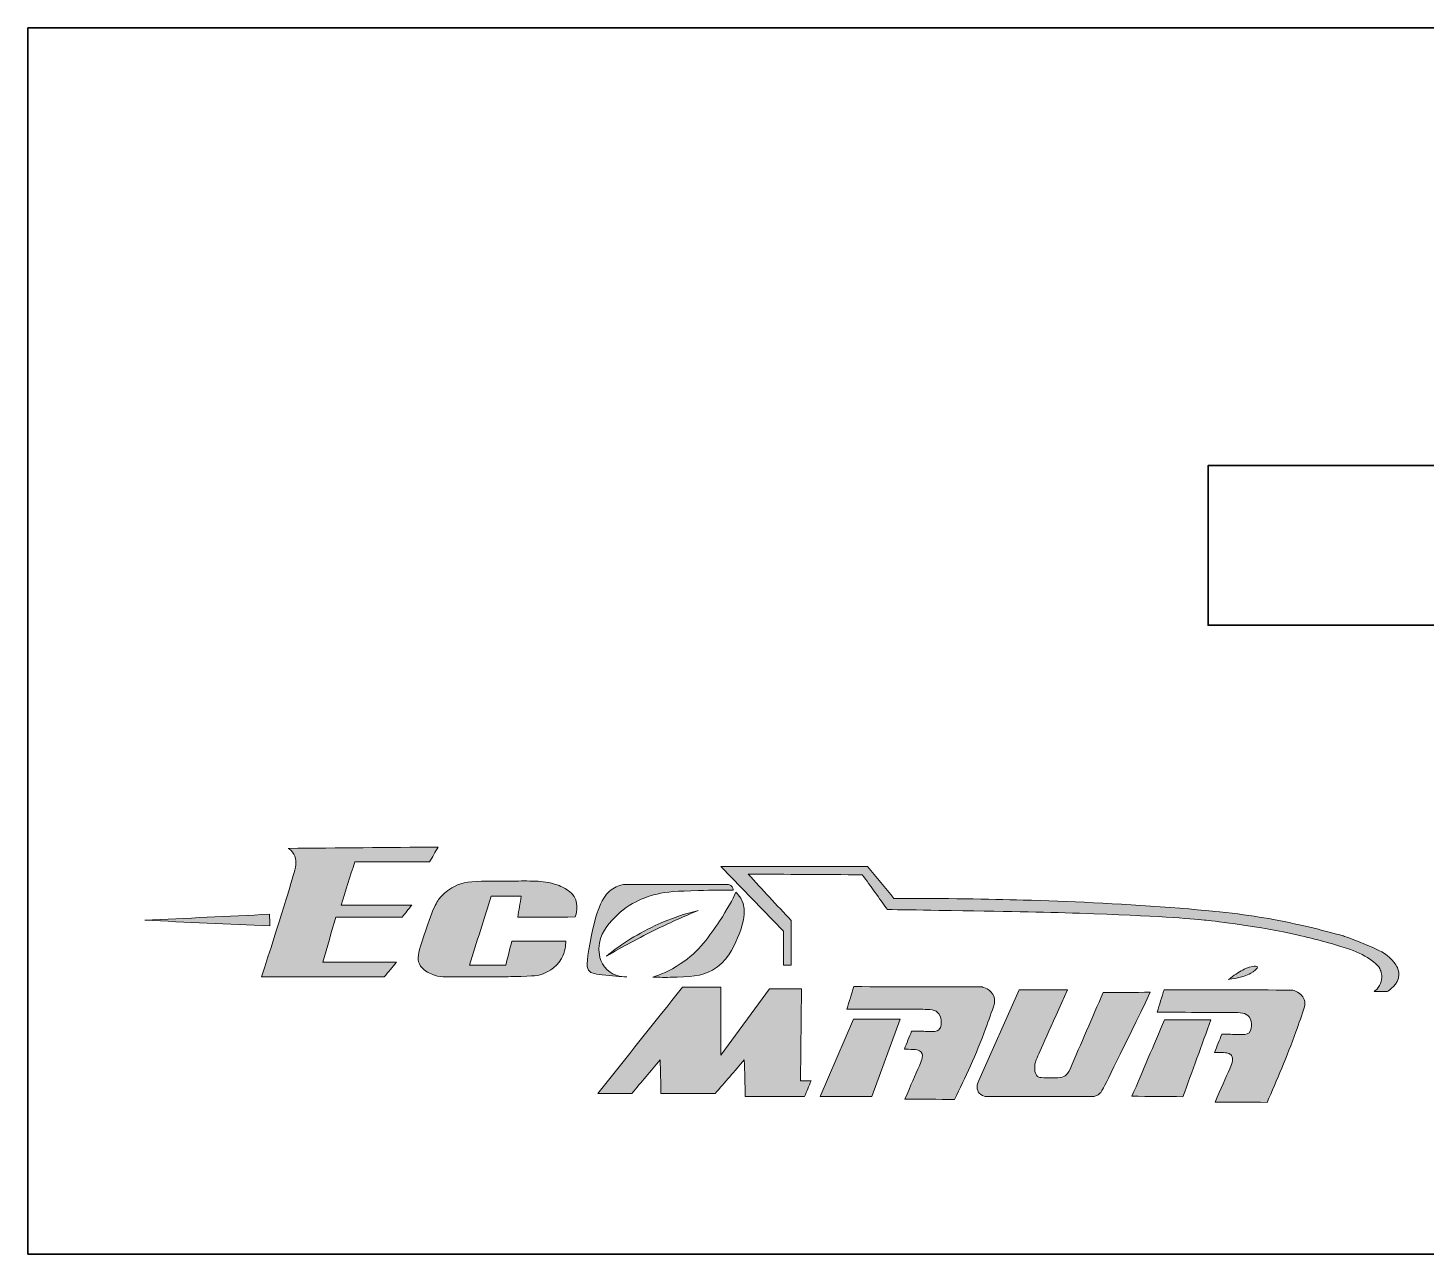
# Model space of a CAD drawing. Header units: centimetres. Extents: x 4.4 to 35.6, y -27.8 to -2.2.
# Drawn here: x 4.36 to 9.62, y -17.34 to -12.73 of the extents above; entities that cross this region are included whole.
import ezdxf

# ---------------------------------------------------------------- set-up
doc = ezdxf.new("R2010")
doc.units = ezdxf.units.CM
doc.header["$MEASUREMENT"] = 0
doc.layers.add('Camada 1', color=7, linetype='Continuous', lineweight=0)

msp = doc.modelspace()

# ---------------------------------------------------------------- hatches: boundary and pattern name
at = {"layer": 'Camada 1', "true_color": 0x1a1413, "transparency": 33554687}
h = msp.add_hatch(color=250, dxfattribs=at)
h.dxf.hatch_style = 2
edge = h.paths.add_edge_path()
edge.add_spline(control_points=[(5.3376, -15.8114), (5.3434, -15.815), (5.3522, -15.8217), (5.3585, -15.8327), (5.3711, -15.8548), (5.3651, -15.8803), (5.3618, -15.8932), (5.3512, -15.934), (5.3044, -16.0872), (5.2367, -16.2946), (5.3904, -16.2947), (5.5441, -16.2948), (5.6979, -16.2948), (5.7134, -16.2763), (5.7289, -16.2578), (5.7445, -16.2393), (5.6522, -16.2392), (5.5599, -16.2391), (5.4676, -16.239), (5.4838, -16.1826), (5.4999, -16.1261), (5.5161, -16.0697), (5.5991, -16.0699), (5.6822, -16.0701), (5.7652, -16.0704), (5.7775, -16.0551), (5.7897, -16.0399), (5.8019, -16.0247), (5.7132, -16.0249), (5.6245, -16.0251), (5.5357, -16.0252), (5.5529, -15.9709), (5.5701, -15.9167), (5.5872, -15.8624), (5.6811, -15.8624), (5.7749, -15.8624), (5.8687, -15.8624), (5.8794, -15.8437), (5.89, -15.825), (5.9006, -15.8063), (5.713, -15.808), (5.5253, -15.8097), (5.3376, -15.8114)], knot_values=[0, 0, 0, 0, 1, 1, 1, 2, 2, 2, 3, 3, 3, 4, 4, 4, 5, 5, 5, 6, 6, 6, 7, 7, 7, 8, 8, 8, 9, 9, 9, 10, 10, 10, 11, 11, 11, 12, 12, 12, 13, 13, 13, 14, 14, 14, 14], degree=3, periodic=0)
h = msp.add_hatch(color=250, dxfattribs=at)
h.dxf.hatch_style = 2
edge = h.paths.add_edge_path()
edge.add_spline(control_points=[(7.2282, -16.0827), (7.2282, -16.1388), (7.2282, -16.1948), (7.2282, -16.2509), (7.2282, -16.2509), (7.1998, -16.2509), (7.1998, -16.2509), (7.1998, -16.2509), (7.1998, -16.1232), (7.1998, -16.1232), (7.1998, -16.1232), (6.9634, -15.8792), (6.9634, -15.8792), (6.9634, -15.8792), (7.5159, -15.8792), (7.5159, -15.8792), (7.5489, -15.9195), (7.5819, -15.9597), (7.615, -16), (7.8085, -15.9991), (7.9732, -16.0021), (8.1001, -16.0056), (8.2713, -16.0104), (8.4523, -16.0185), (8.6538, -16.0338), (8.8519, -16.0487), (8.9468, -16.0613), (9.0419, -16.0789), (9.1508, -16.0992), (9.2404, -16.1224), (9.3033, -16.1403), (9.3033, -16.1403), (9.3336, -16.1485), (9.4159, -16.1847), (9.4474, -16.1985), (9.4746, -16.2117), (9.4955, -16.2404), (9.5035, -16.2514), (9.5139, -16.2661), (9.5137, -16.2858), (9.5132, -16.324), (9.4735, -16.3475), (9.4693, -16.3499), (9.4529, -16.3499), (9.4364, -16.3498), (9.42, -16.3498), (9.4254, -16.3461), (9.4343, -16.3388), (9.4409, -16.3268), (9.4518, -16.3069), (9.4498, -16.2856), (9.4454, -16.2722), (9.4417, -16.2605), (9.433, -16.2451), (9.3954, -16.2222), (9.3688, -16.2059), (9.3437, -16.1956), (9.2943, -16.1801), (9.2519, -16.1669), (9.2157, -16.1573), (9.184, -16.1494), (9.173, -16.1467), (9.1271, -16.1354), (9.0783, -16.1256), (8.9336, -16.0963), (8.7827, -16.0812), (8.7827, -16.0812), (8.7282, -16.0758), (8.6079, -16.0648), (8.3128, -16.0555), (8.1675, -16.0508), (8.0393, -16.0487), (7.783, -16.0444), (7.7028, -16.043), (7.6363, -16.042), (7.5905, -16.0413), (7.559, -15.9978), (7.5274, -15.9543), (7.4959, -15.9107), (7.3526, -15.9098), (7.2094, -15.909), (7.0662, -15.9081), (7.1202, -15.9663), (7.1742, -16.0245), (7.2282, -16.0827)], knot_values=[0, 0, 0, 0, 1, 1, 1, 2, 2, 2, 3, 3, 3, 4, 4, 4, 5, 5, 5, 6, 6, 6, 7, 7, 7, 8, 8, 8, 9, 9, 9, 10, 10, 10, 11, 11, 11, 12, 12, 12, 13, 13, 13, 14, 14, 14, 15, 15, 15, 16, 16, 16, 17, 17, 17, 18, 18, 18, 19, 19, 19, 20, 20, 20, 21, 21, 21, 22, 22, 22, 23, 23, 23, 24, 24, 24, 25, 25, 25, 26, 26, 26, 27, 27, 27, 28, 28, 28, 28], degree=3, periodic=0)
h = msp.add_hatch(color=250, dxfattribs=at)
h.dxf.hatch_style = 2
edge = h.paths.add_edge_path()
edge.add_spline(control_points=[(6.2, -16.0702), (6.2721, -16.07), (6.3441, -16.0697), (6.4161, -16.0694), (6.4186, -16.0627), (6.432, -16.0245), (6.4124, -15.9929), (6.4004, -15.9736), (6.3799, -15.963), (6.3682, -15.9569), (6.3615, -15.9534), (6.3528, -15.9496), (6.3384, -15.9454), (6.3082, -15.9367), (6.2825, -15.9352), (6.2584, -15.9345), (6.2231, -15.9333), (6.2073, -15.9343), (6.1631, -15.9346), (6.1042, -15.9351), (6.1122, -15.9335), (6.0847, -15.9344), (6.025, -15.9365), (5.9945, -15.9378), (5.9619, -15.9544), (5.937, -15.967), (5.9216, -15.9828), (5.9116, -15.9932), (5.8953, -16.0104), (5.8823, -16.0295), (5.8398, -16.1641), (5.8262, -16.2069), (5.8211, -16.2255), (5.8303, -16.2454), (5.8414, -16.2696), (5.8664, -16.2802), (5.8805, -16.2861), (5.9052, -16.2966), (5.9215, -16.2952), (5.9927, -16.2946), (6.0245, -16.2943), (6.0562, -16.2945), (6.0879, -16.2943), (6.1374, -16.294), (6.1548, -16.2941), (6.1857, -16.2935), (6.2674, -16.2919), (6.2781, -16.2892), (6.2886, -16.2854), (6.3041, -16.2797), (6.3424, -16.2651), (6.3647, -16.2253), (6.3793, -16.1994), (6.3807, -16.1741), (6.3805, -16.1608), (6.313, -16.1608), (6.2456, -16.1608), (6.1781, -16.1608), (6.1704, -16.1907), (6.1627, -16.2206), (6.155, -16.2506), (6.1095, -16.2504), (6.064, -16.2502), (6.0186, -16.25), (6.046, -16.1636), (6.0734, -16.0772), (6.1008, -15.9908), (6.1384, -15.9909), (6.1759, -15.991), (6.2135, -15.991), (6.209, -16.0174), (6.2045, -16.0438), (6.2, -16.0702)], knot_values=[0, 0, 0, 0, 1, 1, 1, 2, 2, 2, 3, 3, 3, 4, 4, 4, 5, 5, 5, 6, 6, 6, 7, 7, 7, 8, 8, 8, 9, 9, 9, 10, 10, 10, 11, 11, 11, 12, 12, 12, 13, 13, 13, 14, 14, 14, 15, 15, 15, 16, 16, 16, 17, 17, 17, 18, 18, 18, 19, 19, 19, 20, 20, 20, 21, 21, 21, 22, 22, 22, 23, 23, 23, 24, 24, 24, 24], degree=3, periodic=0)
h = msp.add_hatch(color=250, dxfattribs=at)
h.dxf.hatch_style = 2
edge = h.paths.add_edge_path()
edge.add_spline(control_points=[(6.6107, -16.2946), (6.6024, -16.2949), (6.5654, -16.2955), (6.5363, -16.2682), (6.5054, -16.2393), (6.5054, -16.1999), (6.5055, -16.1875), (6.5057, -16.1341), (6.5407, -16.0967), (6.5627, -16.0732), (6.6211, -16.0106), (6.6932, -15.9911), (6.7247, -15.983), (6.7598, -15.974), (6.7994, -15.9726), (6.8787, -15.9698), (6.933, -15.9679), (6.9783, -15.9679), (7.0103, -15.9683), (7.0102, -15.967), (7.0096, -15.9569), (7.0011, -15.9507), (6.9954, -15.9466), (6.9894, -15.9466), (6.9873, -15.9467), (6.8575, -15.9468), (6.7277, -15.9469), (6.5979, -15.9471), (6.5858, -15.9495), (6.5682, -15.9548), (6.5509, -15.9676), (6.5355, -15.979), (6.5224, -15.995), (6.506, -16.0345), (6.4964, -16.0578), (6.4873, -16.0849), (6.4725, -16.1648), (6.4576, -16.2448), (6.4584, -16.2622), (6.4699, -16.2737), (6.4763, -16.28), (6.4839, -16.2826), (6.518, -16.2869), (6.5545, -16.2915), (6.586, -16.2936), (6.6107, -16.2946)], knot_values=[0, 0, 0, 0, 1, 1, 1, 2, 2, 2, 3, 3, 3, 4, 4, 4, 5, 5, 5, 6, 6, 6, 7, 7, 7, 8, 8, 8, 9, 9, 9, 10, 10, 10, 11, 11, 11, 12, 12, 12, 13, 13, 13, 14, 14, 14, 15, 15, 15, 15], degree=3, periodic=0)
h = msp.add_hatch(color=250, dxfattribs=at)
h.dxf.hatch_style = 2
edge = h.paths.add_edge_path()
edge.add_spline(control_points=[(7.0207, -15.9766), (7.0084, -16.0025), (6.9885, -16.0409), (6.9593, -16.0846), (6.9224, -16.1398), (6.8828, -16.1988), (6.8115, -16.2461), (6.771, -16.2729), (6.7332, -16.2873), (6.7085, -16.2951), (6.7238, -16.296), (6.746, -16.2968), (6.7729, -16.2961), (6.8484, -16.2939), (6.8909, -16.2927), (6.932, -16.2699), (6.9874, -16.2392), (7.0102, -16.1859), (7.0264, -16.1483), (7.0409, -16.1143), (7.0686, -16.0497), (7.0391, -15.9992), (7.0329, -15.9886), (7.0258, -15.9812), (7.0207, -15.9766)], knot_values=[0, 0, 0, 0, 1, 1, 1, 2, 2, 2, 3, 3, 3, 4, 4, 4, 5, 5, 5, 6, 6, 6, 7, 7, 7, 8, 8, 8, 8], degree=3, periodic=0)
h = msp.add_hatch(color=250, dxfattribs=at)
h.dxf.hatch_style = 2
edge = h.paths.add_edge_path()
edge.add_spline(control_points=[(5.2672, -16.0592), (5.2674, -16.0739), (5.2676, -16.0886), (5.2678, -16.1032), (5.111, -16.096), (4.9543, -16.0888), (4.7976, -16.0816), (4.9541, -16.0741), (5.1107, -16.0667), (5.2672, -16.0592)], knot_values=[0, 0, 0, 0, 1, 1, 1, 2, 2, 2, 3, 3, 3, 3], degree=3, periodic=0)
h = msp.add_hatch(color=250, dxfattribs=at)
h.dxf.hatch_style = 2
edge = h.paths.add_edge_path()
edge.add_spline(control_points=[(6.8786, -16.0448), (6.8292, -16.0654), (6.7779, -16.0884), (6.7251, -16.1142), (6.6563, -16.1478), (6.5926, -16.1823), (6.5341, -16.2165), (6.5785, -16.1803), (6.6393, -16.138), (6.7172, -16.1017), (6.7768, -16.0739), (6.8321, -16.0563), (6.8786, -16.0448)], knot_values=[0, 0, 0, 0, 1, 1, 1, 2, 2, 2, 3, 3, 3, 4, 4, 4, 4], degree=3, periodic=0)
h = msp.add_hatch(color=250, dxfattribs=at)
h.dxf.hatch_style = 2
edge = h.paths.add_edge_path()
edge.add_spline(control_points=[(8.8721, -16.3046), (8.8932, -16.289), (8.9117, -16.2773), (8.9261, -16.2688), (8.9317, -16.2655), (8.9453, -16.2577), (8.9642, -16.2553), (8.9699, -16.2546), (8.9808, -16.2532), (8.9824, -16.2569), (8.9845, -16.2618), (8.9687, -16.274), (8.9565, -16.2811), (8.9402, -16.2905), (8.9251, -16.294), (8.9028, -16.2989), (8.89, -16.3017), (8.8794, -16.3035), (8.8721, -16.3046)], knot_values=[0, 0, 0, 0, 1, 1, 1, 2, 2, 2, 3, 3, 3, 4, 4, 4, 5, 5, 5, 6, 6, 6, 6], degree=3, periodic=0)
h = msp.add_hatch(color=250, dxfattribs=at)
h.dxf.hatch_style = 2
edge = h.paths.add_edge_path()
edge.add_spline(control_points=[(6.5019, -16.733), (6.5445, -16.7329), (6.5871, -16.7327), (6.6296, -16.7326), (6.665, -16.6905), (6.7004, -16.6485), (6.7358, -16.6064), (6.7368, -16.6489), (6.7378, -16.6913), (6.7388, -16.7337), (6.8066, -16.7337), (6.8744, -16.7337), (6.9422, -16.7337), (6.9789, -16.6913), (7.0155, -16.6489), (7.0522, -16.6064), (7.0534, -16.6523), (7.0547, -16.6981), (7.0559, -16.744), (7.1302, -16.744), (7.2045, -16.744), (7.2787, -16.744), (7.2869, -16.7246), (7.2951, -16.7053), (7.3034, -16.686), (7.3034, -16.686), (7.2639, -16.686), (7.2639, -16.686), (7.2639, -16.686), (7.267, -16.3389), (7.267, -16.3389), (7.267, -16.3389), (7.1472, -16.3389), (7.1472, -16.3389), (7.1472, -16.3389), (6.9634, -16.589), (6.9634, -16.589), (6.9634, -16.589), (6.9634, -16.3328), (6.9634, -16.3328), (6.9634, -16.3328), (6.8198, -16.3328), (6.8198, -16.3328), (6.7139, -16.4662), (6.6079, -16.5996), (6.5019, -16.733)], knot_values=[0, 0, 0, 0, 1, 1, 1, 2, 2, 2, 3, 3, 3, 4, 4, 4, 5, 5, 5, 6, 6, 6, 7, 7, 7, 8, 8, 8, 9, 9, 9, 10, 10, 10, 11, 11, 11, 12, 12, 12, 13, 13, 13, 14, 14, 14, 15, 15, 15, 15], degree=3, periodic=0)
h = msp.add_hatch(color=250, dxfattribs=at)
h.dxf.hatch_style = 2
edge = h.paths.add_edge_path()
edge.add_spline(control_points=[(7.6811, -16.4984), (7.6721, -16.5212), (7.663, -16.5439), (7.6539, -16.5666), (7.6572, -16.5667), (7.6662, -16.5669), (7.6789, -16.5672), (7.692, -16.5675), (7.6986, -16.5677), (7.7056, -16.5706), (7.7082, -16.5717), (7.7141, -16.5741), (7.7175, -16.578), (7.7286, -16.5905), (7.715, -16.6197), (7.7107, -16.6292), (7.6955, -16.6623), (7.6778, -16.7034), (7.6561, -16.7542), (7.7183, -16.7546), (7.7804, -16.755), (7.8426, -16.7553), (7.8836, -16.6751), (7.9235, -16.5864), (7.9597, -16.4893), (7.9716, -16.4573), (7.9825, -16.4259), (7.9926, -16.395), (7.9937, -16.3889), (7.9945, -16.3788), (7.9904, -16.3677), (7.98, -16.34), (7.9488, -16.333), (7.946, -16.3325), (7.7854, -16.3321), (7.6247, -16.3317), (7.464, -16.3313), (7.4553, -16.3594), (7.4466, -16.3874), (7.4379, -16.4154), (7.4951, -16.4158), (7.5523, -16.4162), (7.6095, -16.4166), (7.6369, -16.4164), (7.6743, -16.4162), (7.7232, -16.4166), (7.7483, -16.4167), (7.7719, -16.4172), (7.7841, -16.4332), (7.7923, -16.444), (7.7929, -16.4587), (7.793, -16.4621), (7.7931, -16.468), (7.7934, -16.4837), (7.7837, -16.4931), (7.7757, -16.5009), (7.7653, -16.5003), (7.738, -16.4996), (7.7256, -16.4992), (7.7061, -16.4987), (7.6811, -16.4984)], knot_values=[0, 0, 0, 0, 1, 1, 1, 2, 2, 2, 3, 3, 3, 4, 4, 4, 5, 5, 5, 6, 6, 6, 7, 7, 7, 8, 8, 8, 9, 9, 9, 10, 10, 10, 11, 11, 11, 12, 12, 12, 13, 13, 13, 14, 14, 14, 15, 15, 15, 16, 16, 16, 17, 17, 17, 18, 18, 18, 19, 19, 19, 20, 20, 20, 20], degree=3, periodic=0)
h = msp.add_hatch(color=250, dxfattribs=at)
h.dxf.hatch_style = 2
edge = h.paths.add_edge_path()
edge.add_spline(control_points=[(8.2674, -16.3434), (8.2058, -16.4809), (8.161, -16.5812), (8.1506, -16.6041), (8.1502, -16.6052), (8.1469, -16.6125), (8.1452, -16.6227), (8.1446, -16.6267), (8.1398, -16.6569), (8.1551, -16.6689), (8.1602, -16.6729), (8.1656, -16.6734), (8.1779, -16.6739), (8.2231, -16.6754), (8.2459, -16.676), (8.2588, -16.6661), (8.2639, -16.6622), (8.2715, -16.6548), (8.277, -16.6411), (8.3185, -16.5452), (8.36, -16.4492), (8.4015, -16.3533), (8.4606, -16.353), (8.5197, -16.3528), (8.5788, -16.3525), (8.479, -16.559), (8.4049, -16.7096), (8.397, -16.7224), (8.391, -16.732), (8.3826, -16.7375), (8.3826, -16.7375), (8.3767, -16.7414), (8.3711, -16.7431), (8.3674, -16.744), (8.231, -16.744), (8.0946, -16.744), (7.9582, -16.744), (7.9541, -16.7433), (7.9432, -16.7409), (7.9354, -16.7315), (7.9254, -16.7193), (7.9247, -16.7005), (7.9339, -16.6845), (7.9339, -16.6845), (8.0855, -16.3434), (8.0855, -16.3434), (8.0855, -16.3434), (8.2674, -16.3434), (8.2674, -16.3434)], knot_values=[0, 0, 0, 0, 1, 1, 1, 2, 2, 2, 3, 3, 3, 4, 4, 4, 5, 5, 5, 6, 6, 6, 7, 7, 7, 8, 8, 8, 9, 9, 9, 10, 10, 10, 11, 11, 11, 12, 12, 12, 13, 13, 13, 14, 14, 14, 15, 15, 15, 16, 16, 16, 16], degree=3, periodic=0)
h = msp.add_hatch(color=250, dxfattribs=at)
h.dxf.hatch_style = 2
edge = h.paths.add_edge_path()
edge.add_spline(control_points=[(8.8478, -16.51), (8.8387, -16.5328), (8.8296, -16.5555), (8.8205, -16.5783), (8.8238, -16.5783), (8.8328, -16.5785), (8.8455, -16.5788), (8.8586, -16.5791), (8.8653, -16.5794), (8.8722, -16.5822), (8.8749, -16.5833), (8.8807, -16.5858), (8.8841, -16.5896), (8.8952, -16.6021), (8.8816, -16.6314), (8.8773, -16.6408), (8.8621, -16.6739), (8.8444, -16.715), (8.8228, -16.7658), (8.8877, -16.766), (8.9527, -16.7662), (9.0176, -16.7663), (9.0554, -16.6834), (9.092, -16.595), (9.1263, -16.501), (9.1379, -16.4691), (9.1489, -16.4377), (9.1592, -16.4066), (9.1603, -16.4006), (9.1611, -16.3904), (9.157, -16.3793), (9.1467, -16.3517), (9.1154, -16.3446), (9.1126, -16.3441), (8.952, -16.3437), (8.7913, -16.3433), (8.6306, -16.3429), (8.6219, -16.371), (8.6132, -16.399), (8.6045, -16.4271), (8.6617, -16.4274), (8.7189, -16.4278), (8.7761, -16.4282), (8.8035, -16.428), (8.8409, -16.4279), (8.8898, -16.4282), (8.915, -16.4284), (8.9386, -16.4288), (8.9507, -16.4449), (8.9589, -16.4556), (8.9595, -16.4703), (8.9596, -16.4737), (8.9597, -16.4796), (8.96, -16.4953), (8.9503, -16.5048), (8.9423, -16.5126), (8.9319, -16.5119), (8.9046, -16.5112), (8.8922, -16.5108), (8.8727, -16.5104), (8.8478, -16.51)], knot_values=[0, 0, 0, 0, 1, 1, 1, 2, 2, 2, 3, 3, 3, 4, 4, 4, 5, 5, 5, 6, 6, 6, 7, 7, 7, 8, 8, 8, 9, 9, 9, 10, 10, 10, 11, 11, 11, 12, 12, 12, 13, 13, 13, 14, 14, 14, 15, 15, 15, 16, 16, 16, 17, 17, 17, 18, 18, 18, 19, 19, 19, 20, 20, 20, 20], degree=3, periodic=0)
h = msp.add_hatch(color=250, dxfattribs=at)
h.dxf.hatch_style = 2
h.paths.add_polyline_path([(7.638, -16.4541), (7.5311, -16.744), (7.3378, -16.744), (7.4629, -16.4541)])
h = msp.add_hatch(color=250, dxfattribs=at)
h.dxf.hatch_style = 2
edge = h.paths.add_edge_path()
edge.add_spline(control_points=[(8.8069, -16.4556), (8.7718, -16.5521), (8.7367, -16.6487), (8.7015, -16.7452), (8.6376, -16.7446), (8.5736, -16.7441), (8.5097, -16.7435), (8.5507, -16.6475), (8.5916, -16.5516), (8.6326, -16.4556), (8.6907, -16.4556), (8.7488, -16.4556), (8.8069, -16.4556)], knot_values=[0, 0, 0, 0, 1, 1, 1, 2, 2, 2, 3, 3, 3, 4, 4, 4, 4], degree=3, periodic=0)

# ---------------------------------------------------------------- linework, layer by layer
at = {"layer": 'Camada 1', "color": 250, "lineweight": 35, "true_color": 0x1d1d1b}
for points in [[(14.433, -17.3367), (4.3586, -17.3367), (4.3586, -12.7266), (14.433, -12.7266)], [(12.9638, -14.9724), (8.7958, -14.9724), (8.7958, -14.3724), (12.9638, -14.3724)]]:
    msp.add_lwpolyline(points, close=True, dxfattribs=at)
at = {"layer": 'Camada 1'}
msp.add_lwpolyline([(7.638, -16.4541), (7.5311, -16.744), (7.3378, -16.744), (7.4629, -16.4541)], close=True, dxfattribs=at)
for points, knots in [([(5.3376, -15.8114), (5.3434, -15.815), (5.3522, -15.8217), (5.3585, -15.8327), (5.3711, -15.8548), (5.3651, -15.8803), (5.3618, -15.8932), (5.3512, -15.934), (5.3044, -16.0872), (5.2367, -16.2946), (5.3904, -16.2947), (5.5441, -16.2948), (5.6979, -16.2948), (5.7134, -16.2763), (5.7289, -16.2578), (5.7445, -16.2393), (5.6522, -16.2392), (5.5599, -16.2391), (5.4676, -16.239), (5.4838, -16.1826), (5.4999, -16.1261), (5.5161, -16.0697), (5.5991, -16.0699), (5.6822, -16.0701), (5.7652, -16.0704), (5.7775, -16.0551), (5.7897, -16.0399), (5.8019, -16.0247), (5.7132, -16.0249), (5.6245, -16.0251), (5.5357, -16.0252), (5.5529, -15.9709), (5.5701, -15.9167), (5.5872, -15.8624), (5.6811, -15.8624), (5.7749, -15.8624), (5.8687, -15.8624), (5.8794, -15.8437), (5.89, -15.825), (5.9006, -15.8063), (5.713, -15.808), (5.5253, -15.8097), (5.3376, -15.8114)], [0, 0, 0, 0, 1, 1, 1, 2, 2, 2, 3, 3, 3, 4, 4, 4, 5, 5, 5, 6, 6, 6, 7, 7, 7, 8, 8, 8, 9, 9, 9, 10, 10, 10, 11, 11, 11, 12, 12, 12, 13, 13, 13, 14, 14, 14, 14]), ([(7.2282, -16.0827), (7.2282, -16.1388), (7.2282, -16.1948), (7.2282, -16.2509), (7.2282, -16.2509), (7.1998, -16.2509), (7.1998, -16.2509), (7.1998, -16.2509), (7.1998, -16.1232), (7.1998, -16.1232), (7.1998, -16.1232), (6.9634, -15.8792), (6.9634, -15.8792), (6.9634, -15.8792), (7.5159, -15.8792), (7.5159, -15.8792), (7.5489, -15.9195), (7.5819, -15.9597), (7.615, -16), (7.8085, -15.9991), (7.9732, -16.0021), (8.1001, -16.0056), (8.2713, -16.0104), (8.4523, -16.0185), (8.6538, -16.0338), (8.8519, -16.0487), (8.9468, -16.0613), (9.0419, -16.0789), (9.1508, -16.0992), (9.2404, -16.1224), (9.3033, -16.1403), (9.3033, -16.1403), (9.3336, -16.1485), (9.4159, -16.1847), (9.4474, -16.1985), (9.4746, -16.2117), (9.4955, -16.2404), (9.5035, -16.2514), (9.5139, -16.2661), (9.5137, -16.2858), (9.5132, -16.324), (9.4735, -16.3475), (9.4693, -16.3499), (9.4529, -16.3499), (9.4364, -16.3498), (9.42, -16.3498), (9.4254, -16.3461), (9.4343, -16.3388), (9.4409, -16.3268), (9.4518, -16.3069), (9.4498, -16.2856), (9.4454, -16.2722), (9.4417, -16.2605), (9.433, -16.2451), (9.3954, -16.2222), (9.3688, -16.2059), (9.3437, -16.1956), (9.2943, -16.1801), (9.2519, -16.1669), (9.2157, -16.1573), (9.184, -16.1494), (9.173, -16.1467), (9.1271, -16.1354), (9.0783, -16.1256), (8.9336, -16.0963), (8.7827, -16.0812), (8.7827, -16.0812), (8.7282, -16.0758), (8.6079, -16.0648), (8.3128, -16.0555), (8.1675, -16.0508), (8.0393, -16.0487), (7.783, -16.0444), (7.7028, -16.043), (7.6363, -16.042), (7.5905, -16.0413), (7.559, -15.9978), (7.5274, -15.9543), (7.4959, -15.9107), (7.3526, -15.9098), (7.2094, -15.909), (7.0662, -15.9081), (7.1202, -15.9663), (7.1742, -16.0245), (7.2282, -16.0827)], [0, 0, 0, 0, 1, 1, 1, 2, 2, 2, 3, 3, 3, 4, 4, 4, 5, 5, 5, 6, 6, 6, 7, 7, 7, 8, 8, 8, 9, 9, 9, 10, 10, 10, 11, 11, 11, 12, 12, 12, 13, 13, 13, 14, 14, 14, 15, 15, 15, 16, 16, 16, 17, 17, 17, 18, 18, 18, 19, 19, 19, 20, 20, 20, 21, 21, 21, 22, 22, 22, 23, 23, 23, 24, 24, 24, 25, 25, 25, 26, 26, 26, 27, 27, 27, 28, 28, 28, 28]), ([(6.2, -16.0702), (6.2721, -16.07), (6.3441, -16.0697), (6.4161, -16.0694), (6.4186, -16.0627), (6.432, -16.0245), (6.4124, -15.9929), (6.4004, -15.9736), (6.3799, -15.963), (6.3682, -15.9569), (6.3615, -15.9534), (6.3528, -15.9496), (6.3384, -15.9454), (6.3082, -15.9367), (6.2825, -15.9352), (6.2584, -15.9345), (6.2231, -15.9333), (6.2073, -15.9343), (6.1631, -15.9346), (6.1042, -15.9351), (6.1122, -15.9335), (6.0847, -15.9344), (6.025, -15.9365), (5.9945, -15.9378), (5.9619, -15.9544), (5.937, -15.967), (5.9216, -15.9828), (5.9116, -15.9932), (5.8953, -16.0104), (5.8823, -16.0295), (5.8398, -16.1641), (5.8262, -16.2069), (5.8211, -16.2255), (5.8303, -16.2454), (5.8414, -16.2696), (5.8664, -16.2802), (5.8805, -16.2861), (5.9052, -16.2966), (5.9215, -16.2952), (5.9927, -16.2946), (6.0245, -16.2943), (6.0562, -16.2945), (6.0879, -16.2943), (6.1374, -16.294), (6.1548, -16.2941), (6.1857, -16.2935), (6.2674, -16.2919), (6.2781, -16.2892), (6.2886, -16.2854), (6.3041, -16.2797), (6.3424, -16.2651), (6.3647, -16.2253), (6.3793, -16.1994), (6.3807, -16.1741), (6.3805, -16.1608), (6.313, -16.1608), (6.2456, -16.1608), (6.1781, -16.1608), (6.1704, -16.1907), (6.1627, -16.2206), (6.155, -16.2506), (6.1095, -16.2504), (6.064, -16.2502), (6.0186, -16.25), (6.046, -16.1636), (6.0734, -16.0772), (6.1008, -15.9908), (6.1384, -15.9909), (6.1759, -15.991), (6.2135, -15.991), (6.209, -16.0174), (6.2045, -16.0438), (6.2, -16.0702)], [0, 0, 0, 0, 1, 1, 1, 2, 2, 2, 3, 3, 3, 4, 4, 4, 5, 5, 5, 6, 6, 6, 7, 7, 7, 8, 8, 8, 9, 9, 9, 10, 10, 10, 11, 11, 11, 12, 12, 12, 13, 13, 13, 14, 14, 14, 15, 15, 15, 16, 16, 16, 17, 17, 17, 18, 18, 18, 19, 19, 19, 20, 20, 20, 21, 21, 21, 22, 22, 22, 23, 23, 23, 24, 24, 24, 24]), ([(6.6107, -16.2946), (6.6024, -16.2949), (6.5654, -16.2955), (6.5363, -16.2682), (6.5054, -16.2393), (6.5054, -16.1999), (6.5055, -16.1875), (6.5057, -16.1341), (6.5407, -16.0967), (6.5627, -16.0732), (6.6211, -16.0106), (6.6932, -15.9911), (6.7247, -15.983), (6.7598, -15.974), (6.7994, -15.9726), (6.8787, -15.9698), (6.933, -15.9679), (6.9783, -15.9679), (7.0103, -15.9683), (7.0102, -15.967), (7.0096, -15.9569), (7.0011, -15.9507), (6.9954, -15.9466), (6.9894, -15.9466), (6.9873, -15.9467), (6.8575, -15.9468), (6.7277, -15.9469), (6.5979, -15.9471), (6.5858, -15.9495), (6.5682, -15.9548), (6.5509, -15.9676), (6.5355, -15.979), (6.5224, -15.995), (6.506, -16.0345), (6.4964, -16.0578), (6.4873, -16.0849), (6.4725, -16.1648), (6.4576, -16.2448), (6.4584, -16.2622), (6.4699, -16.2737), (6.4763, -16.28), (6.4839, -16.2826), (6.518, -16.2869), (6.5545, -16.2915), (6.586, -16.2936), (6.6107, -16.2946)], [0, 0, 0, 0, 1, 1, 1, 2, 2, 2, 3, 3, 3, 4, 4, 4, 5, 5, 5, 6, 6, 6, 7, 7, 7, 8, 8, 8, 9, 9, 9, 10, 10, 10, 11, 11, 11, 12, 12, 12, 13, 13, 13, 14, 14, 14, 15, 15, 15, 15]), ([(7.0207, -15.9766), (7.0084, -16.0025), (6.9885, -16.0409), (6.9593, -16.0846), (6.9224, -16.1398), (6.8828, -16.1988), (6.8115, -16.2461), (6.771, -16.2729), (6.7332, -16.2873), (6.7085, -16.2951), (6.7238, -16.296), (6.746, -16.2968), (6.7729, -16.2961), (6.8484, -16.2939), (6.8909, -16.2927), (6.932, -16.2699), (6.9874, -16.2392), (7.0102, -16.1859), (7.0264, -16.1483), (7.0409, -16.1143), (7.0686, -16.0497), (7.0391, -15.9992), (7.0329, -15.9886), (7.0258, -15.9812), (7.0207, -15.9766)], [0, 0, 0, 0, 1, 1, 1, 2, 2, 2, 3, 3, 3, 4, 4, 4, 5, 5, 5, 6, 6, 6, 7, 7, 7, 8, 8, 8, 8]), ([(5.2672, -16.0592), (5.2674, -16.0739), (5.2676, -16.0886), (5.2678, -16.1032), (5.111, -16.096), (4.9543, -16.0888), (4.7976, -16.0816), (4.9541, -16.0741), (5.1107, -16.0667), (5.2672, -16.0592)], [0, 0, 0, 0, 1, 1, 1, 2, 2, 2, 3, 3, 3, 3]), ([(6.8786, -16.0448), (6.8292, -16.0654), (6.7779, -16.0884), (6.7251, -16.1142), (6.6563, -16.1478), (6.5926, -16.1823), (6.5341, -16.2165), (6.5785, -16.1803), (6.6393, -16.138), (6.7172, -16.1017), (6.7768, -16.0739), (6.8321, -16.0563), (6.8786, -16.0448)], [0, 0, 0, 0, 1, 1, 1, 2, 2, 2, 3, 3, 3, 4, 4, 4, 4]), ([(8.8721, -16.3046), (8.8932, -16.289), (8.9117, -16.2773), (8.9261, -16.2688), (8.9317, -16.2655), (8.9453, -16.2577), (8.9642, -16.2553), (8.9699, -16.2546), (8.9808, -16.2532), (8.9824, -16.2569), (8.9845, -16.2618), (8.9687, -16.274), (8.9565, -16.2811), (8.9402, -16.2905), (8.9251, -16.294), (8.9028, -16.2989), (8.89, -16.3017), (8.8794, -16.3035), (8.8721, -16.3046)], [0, 0, 0, 0, 1, 1, 1, 2, 2, 2, 3, 3, 3, 4, 4, 4, 5, 5, 5, 6, 6, 6, 6]), ([(6.5019, -16.733), (6.5445, -16.7329), (6.5871, -16.7327), (6.6296, -16.7326), (6.665, -16.6905), (6.7004, -16.6485), (6.7358, -16.6064), (6.7368, -16.6489), (6.7378, -16.6913), (6.7388, -16.7337), (6.8066, -16.7337), (6.8744, -16.7337), (6.9422, -16.7337), (6.9789, -16.6913), (7.0155, -16.6489), (7.0522, -16.6064), (7.0534, -16.6523), (7.0547, -16.6981), (7.0559, -16.744), (7.1302, -16.744), (7.2045, -16.744), (7.2787, -16.744), (7.2869, -16.7246), (7.2951, -16.7053), (7.3034, -16.686), (7.3034, -16.686), (7.2639, -16.686), (7.2639, -16.686), (7.2639, -16.686), (7.267, -16.3389), (7.267, -16.3389), (7.267, -16.3389), (7.1472, -16.3389), (7.1472, -16.3389), (7.1472, -16.3389), (6.9634, -16.589), (6.9634, -16.589), (6.9634, -16.589), (6.9634, -16.3328), (6.9634, -16.3328), (6.9634, -16.3328), (6.8198, -16.3328), (6.8198, -16.3328), (6.7139, -16.4662), (6.6079, -16.5996), (6.5019, -16.733)], [0, 0, 0, 0, 1, 1, 1, 2, 2, 2, 3, 3, 3, 4, 4, 4, 5, 5, 5, 6, 6, 6, 7, 7, 7, 8, 8, 8, 9, 9, 9, 10, 10, 10, 11, 11, 11, 12, 12, 12, 13, 13, 13, 14, 14, 14, 15, 15, 15, 15]), ([(7.6811, -16.4984), (7.6721, -16.5212), (7.663, -16.5439), (7.6539, -16.5666), (7.6572, -16.5667), (7.6662, -16.5669), (7.6789, -16.5672), (7.692, -16.5675), (7.6986, -16.5677), (7.7056, -16.5706), (7.7082, -16.5717), (7.7141, -16.5741), (7.7175, -16.578), (7.7286, -16.5905), (7.715, -16.6197), (7.7107, -16.6292), (7.6955, -16.6623), (7.6778, -16.7034), (7.6561, -16.7542), (7.7183, -16.7546), (7.7804, -16.755), (7.8426, -16.7553), (7.8836, -16.6751), (7.9235, -16.5864), (7.9597, -16.4893), (7.9716, -16.4573), (7.9825, -16.4259), (7.9926, -16.395), (7.9937, -16.3889), (7.9945, -16.3788), (7.9904, -16.3677), (7.98, -16.34), (7.9488, -16.333), (7.946, -16.3325), (7.7854, -16.3321), (7.6247, -16.3317), (7.464, -16.3313), (7.4553, -16.3594), (7.4466, -16.3874), (7.4379, -16.4154), (7.4951, -16.4158), (7.5523, -16.4162), (7.6095, -16.4166), (7.6369, -16.4164), (7.6743, -16.4162), (7.7232, -16.4166), (7.7483, -16.4167), (7.7719, -16.4172), (7.7841, -16.4332), (7.7923, -16.444), (7.7929, -16.4587), (7.793, -16.4621), (7.7931, -16.468), (7.7934, -16.4837), (7.7837, -16.4931), (7.7757, -16.5009), (7.7653, -16.5003), (7.738, -16.4996), (7.7256, -16.4992), (7.7061, -16.4987), (7.6811, -16.4984)], [0, 0, 0, 0, 1, 1, 1, 2, 2, 2, 3, 3, 3, 4, 4, 4, 5, 5, 5, 6, 6, 6, 7, 7, 7, 8, 8, 8, 9, 9, 9, 10, 10, 10, 11, 11, 11, 12, 12, 12, 13, 13, 13, 14, 14, 14, 15, 15, 15, 16, 16, 16, 17, 17, 17, 18, 18, 18, 19, 19, 19, 20, 20, 20, 20]), ([(8.2674, -16.3434), (8.2058, -16.4809), (8.161, -16.5812), (8.1506, -16.6041), (8.1502, -16.6052), (8.1469, -16.6125), (8.1452, -16.6227), (8.1446, -16.6267), (8.1398, -16.6569), (8.1551, -16.6689), (8.1602, -16.6729), (8.1656, -16.6734), (8.1779, -16.6739), (8.2231, -16.6754), (8.2459, -16.676), (8.2588, -16.6661), (8.2639, -16.6622), (8.2715, -16.6548), (8.277, -16.6411), (8.3185, -16.5452), (8.36, -16.4492), (8.4015, -16.3533), (8.4606, -16.353), (8.5197, -16.3528), (8.5788, -16.3525), (8.479, -16.559), (8.4049, -16.7096), (8.397, -16.7224), (8.391, -16.732), (8.3826, -16.7375), (8.3826, -16.7375), (8.3767, -16.7414), (8.3711, -16.7431), (8.3674, -16.744), (8.231, -16.744), (8.0946, -16.744), (7.9582, -16.744), (7.9541, -16.7433), (7.9432, -16.7409), (7.9354, -16.7315), (7.9254, -16.7193), (7.9247, -16.7005), (7.9339, -16.6845), (7.9339, -16.6845), (8.0855, -16.3434), (8.0855, -16.3434), (8.0855, -16.3434), (8.2674, -16.3434), (8.2674, -16.3434)], [0, 0, 0, 0, 1, 1, 1, 2, 2, 2, 3, 3, 3, 4, 4, 4, 5, 5, 5, 6, 6, 6, 7, 7, 7, 8, 8, 8, 9, 9, 9, 10, 10, 10, 11, 11, 11, 12, 12, 12, 13, 13, 13, 14, 14, 14, 15, 15, 15, 16, 16, 16, 16]), ([(8.8478, -16.51), (8.8387, -16.5328), (8.8296, -16.5555), (8.8205, -16.5783), (8.8238, -16.5783), (8.8328, -16.5785), (8.8455, -16.5788), (8.8586, -16.5791), (8.8653, -16.5794), (8.8722, -16.5822), (8.8749, -16.5833), (8.8807, -16.5858), (8.8841, -16.5896), (8.8952, -16.6021), (8.8816, -16.6314), (8.8773, -16.6408), (8.8621, -16.6739), (8.8444, -16.715), (8.8228, -16.7658), (8.8877, -16.766), (8.9527, -16.7662), (9.0176, -16.7663), (9.0554, -16.6834), (9.092, -16.595), (9.1263, -16.501), (9.1379, -16.4691), (9.1489, -16.4377), (9.1592, -16.4066), (9.1603, -16.4006), (9.1611, -16.3904), (9.157, -16.3793), (9.1467, -16.3517), (9.1154, -16.3446), (9.1126, -16.3441), (8.952, -16.3437), (8.7913, -16.3433), (8.6306, -16.3429), (8.6219, -16.371), (8.6132, -16.399), (8.6045, -16.4271), (8.6617, -16.4274), (8.7189, -16.4278), (8.7761, -16.4282), (8.8035, -16.428), (8.8409, -16.4279), (8.8898, -16.4282), (8.915, -16.4284), (8.9386, -16.4288), (8.9507, -16.4449), (8.9589, -16.4556), (8.9595, -16.4703), (8.9596, -16.4737), (8.9597, -16.4796), (8.96, -16.4953), (8.9503, -16.5048), (8.9423, -16.5126), (8.9319, -16.5119), (8.9046, -16.5112), (8.8922, -16.5108), (8.8727, -16.5104), (8.8478, -16.51)], [0, 0, 0, 0, 1, 1, 1, 2, 2, 2, 3, 3, 3, 4, 4, 4, 5, 5, 5, 6, 6, 6, 7, 7, 7, 8, 8, 8, 9, 9, 9, 10, 10, 10, 11, 11, 11, 12, 12, 12, 13, 13, 13, 14, 14, 14, 15, 15, 15, 16, 16, 16, 17, 17, 17, 18, 18, 18, 19, 19, 19, 20, 20, 20, 20]), ([(8.8069, -16.4556), (8.7718, -16.5521), (8.7367, -16.6487), (8.7015, -16.7452), (8.6376, -16.7446), (8.5736, -16.7441), (8.5097, -16.7435), (8.5507, -16.6475), (8.5916, -16.5516), (8.6326, -16.4556), (8.6907, -16.4556), (8.7488, -16.4556), (8.8069, -16.4556)], [0, 0, 0, 0, 1, 1, 1, 2, 2, 2, 3, 3, 3, 4, 4, 4, 4])]:
    msp.add_open_spline(points, degree=3, knots=knots, dxfattribs=at)

doc.saveas('drawing.dxf')
